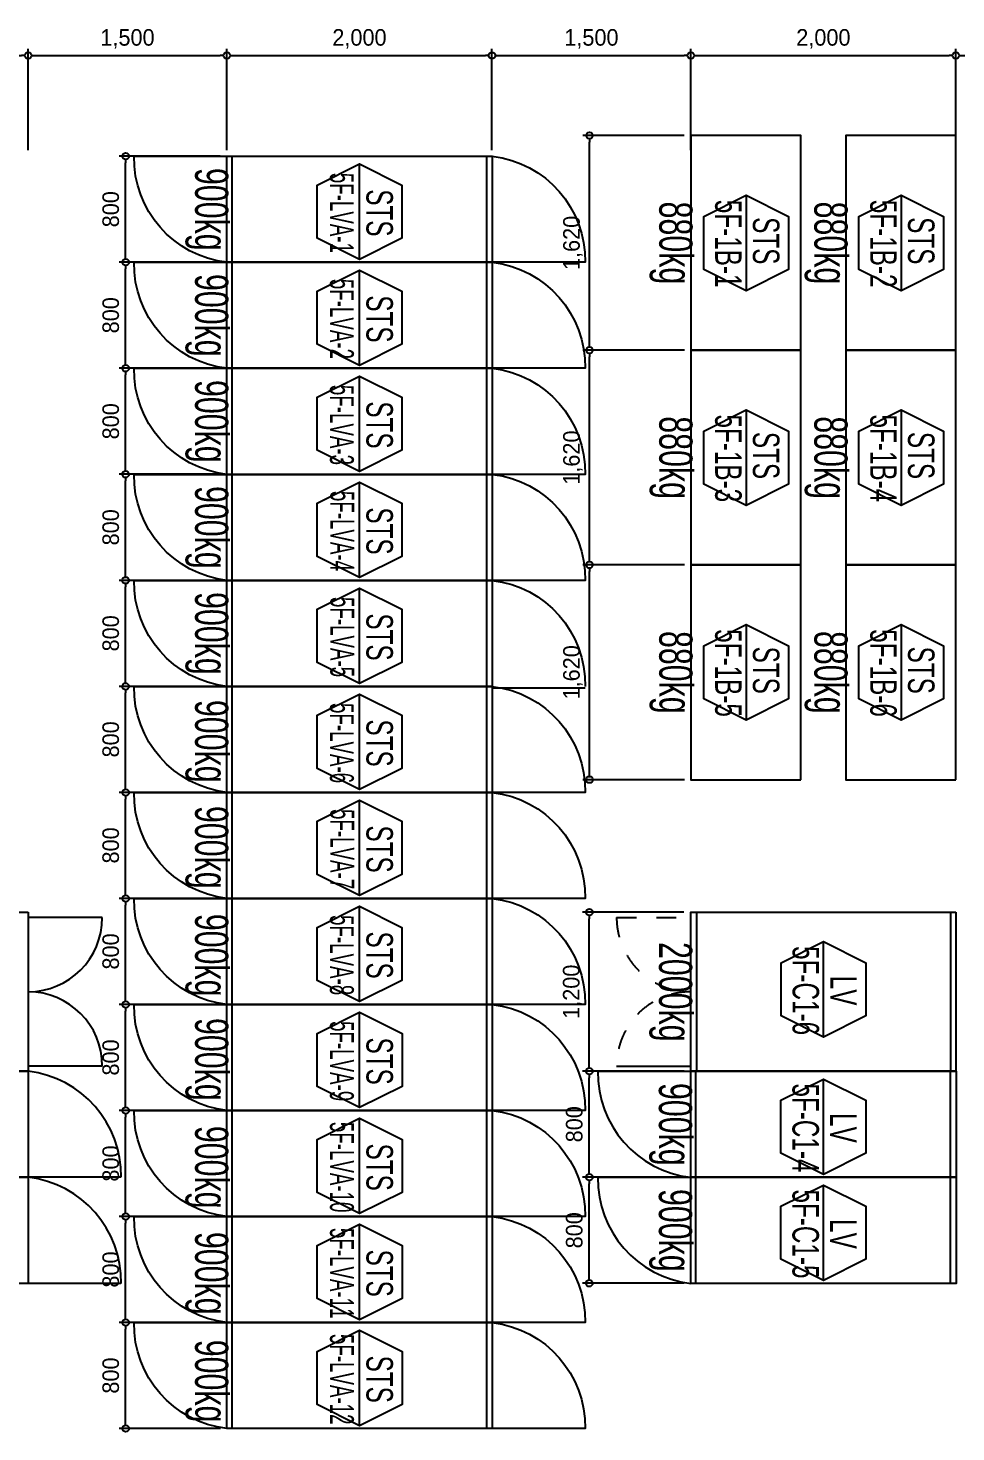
# Model space of a CAD drawing. Header units: millimetres. Extents: x 89978 to 501025, y -351975 to 837171.
# Drawn here: x 316650 to 323650, y 387487 to 398079 of the extents above; entities that cross this region are included whole.
import ezdxf
from ezdxf.enums import TextEntityAlignment as Align

# ---------------------------------------------------------------- set-up
doc = ezdxf.new("R2010")
doc.units = ezdxf.units.MM
doc.header["$LTSCALE"] = 150
doc.linetypes.add('D1', pattern=[3, 1, -1, 1])
doc.layers.get('Defpoints').update_dxf_attribs({"color": 150})
for name, color, linetype in [('------00 Switch Gear', 3, 'Continuous'), ('------00 Switch Gear_Number', 1, 'Continuous'), ('-----36 Dimension', 1, 'Continuous'), ('20251030_전기하중검토', 241, 'Continuous')]:
    doc.layers.add(name, color=color, linetype=linetype)
doc.styles.add('ELEC', font='')
doc.styles.get('ELEC').set_extended_font_data('Dotum')
doc.dimstyles.new('ELEC', dxfattribs={"dimscale": 100, "dimtxt": 2, "dimasz": 1, "dimexe": 2, "dimexo": 1, "dimgap": 1, "dimtad": 1, "dimdec": 0, "dimrnd": 0.25, "dimzin": 9, "dimdsep": 32, "dimlunit": 6, "dimtxsty": 'ELEC', "dimblk": 'Z_DOT', "dimcen": 3, "dimclrd": 7, "dimclre": 7, "dimclrt": 3, "dimadec": 0, "dimazin": 0, "dimtfac": 1, "dimtdec": 0, "dimtix": 1, "dimtmove": 2, "dimatfit": 1, "dimfxl": 1, "dimarcsym": 0})

# ---------------------------------------------------------------- blocks, each defined once
blk = doc.blocks.new('_DOTBLANK')
at = {"color": 0, "linetype": 'ByBlock'}
blk.add_line((-0.5, 0), (-1, 0), dxfattribs=at)
blk.add_circle((0, 0), 0.5, dxfattribs=at)
blk = doc.blocks.new('*D111')
at = {"layer": '-----36 Dimension', "color": 0, "lineweight": -2, "transparency": 16777216}
for p, q in [((316650, 397162, 0), (316650, 397922, 0)), ((316700, 397872, 0), (318100, 397872, 0)), ((318150, 397158, 0), (318150, 397922, 0))]:
    blk.add_line(p, q, dxfattribs=at)
at = {"layer": 'Defpoints', "color": 0, "transparency": 16777216}
for p in [(318150, 397872, 0), (316650, 397112, 0), (318150, 397108, 0)]:
    blk.add_point(p, dxfattribs=at)
at = {"layer": '-----36 Dimension', "color": 0, "lineweight": -2, "transparency": 16777216, "xscale": 50, "yscale": 50, "zscale": 50, "rotation": 180}
blk.add_blockref('_DOTBLANK', (316650, 397872, 0), dxfattribs=at)
at = {"layer": '-----36 Dimension', "color": 0, "lineweight": -2, "transparency": 16777216, "xscale": 50, "yscale": 50, "zscale": 50}
blk.add_blockref('_DOTBLANK', (318150, 397872, 0), dxfattribs=at)
at = {"layer": '-----36 Dimension', "color": 0, "transparency": 16777216, "insert": (317400, 397997, 0), "char_height": 125, "attachment_point": 5, "style": 'ELEC'}
blk.add_mtext('1,500', dxfattribs=at)
blk = doc.blocks.new('Z_DOT')
for p, q in [((-2, 0), (2, 0)), ((0, -2), (0, 2))]:
    blk.add_line(p, q)
for radius in [2.5, 1.25]:
    blk.add_circle((0, 0), radius)
blk = doc.blocks.new('*D84')
at = {"layer": '-----36 Dimension', "color": 0, "lineweight": -2, "transparency": 16777216}
for p, q in [((318100, 397112), (317336, 397112)), ((317386, 396362), (317386, 397062)), ((318102, 396312), (317336, 396312))]:
    blk.add_line(p, q, dxfattribs=at)
at = {"layer": 'Defpoints', "color": 0, "transparency": 16777216}
for p in [(317386, 397112), (318150, 397112, 0), (318152, 396312, 0)]:
    blk.add_point(p, dxfattribs=at)
at = {"layer": '-----36 Dimension', "color": 0, "lineweight": -2, "transparency": 16777216, "xscale": 50, "yscale": 50, "zscale": 50}
for p, rotation in [((317386, 397112), 90), ((317386, 396312), 270)]:
    blk.add_blockref('_DOTBLANK', p, dxfattribs=dict(at, rotation=rotation))
at = {"layer": '-----36 Dimension', "color": 0, "transparency": 16777216, "insert": (317274, 396712), "char_height": 125, "attachment_point": 5, "rotation": 90, "style": 'ELEC'}
blk.add_mtext('800', dxfattribs=at)
blk = doc.blocks.new('*D85')
at = {"layer": '-----36 Dimension', "color": 0, "lineweight": -2, "transparency": 16777216}
for p, q in [((318100, 396312, 0), (317336, 396312, 0)), ((317386, 395562, 0), (317386, 396262, 0)), ((318102, 395512, 0), (317336, 395512, 0))]:
    blk.add_line(p, q, dxfattribs=at)
at = {"layer": 'Defpoints', "color": 0, "transparency": 16777216}
for p in [(317386, 396312, 0), (318150, 396312, 0), (318152, 395512, 0)]:
    blk.add_point(p, dxfattribs=at)
at = {"layer": '-----36 Dimension', "color": 0, "lineweight": -2, "transparency": 16777216, "xscale": 50, "yscale": 50, "zscale": 50}
for p, rotation in [((317386, 396312, 0), 90), ((317386, 395512, 0), 270)]:
    blk.add_blockref('_DOTBLANK', p, dxfattribs=dict(at, rotation=rotation))
at = {"layer": '-----36 Dimension', "color": 0, "transparency": 16777216, "insert": (317274, 395912, 0), "char_height": 125, "attachment_point": 5, "rotation": 90, "style": 'ELEC'}
blk.add_mtext('800', dxfattribs=at)
blk = doc.blocks.new('*D86')
at = {"layer": '-----36 Dimension', "color": 0, "lineweight": -2, "transparency": 16777216}
for p, q in [((318100, 395512, 0), (317336, 395512, 0)), ((317386, 394762, 0), (317386, 395462, 0)), ((318102, 394712, 0), (317336, 394712, 0))]:
    blk.add_line(p, q, dxfattribs=at)
at = {"layer": 'Defpoints', "color": 0, "transparency": 16777216}
for p in [(317386, 395512, 0), (318150, 395512, 0), (318152, 394712, 0)]:
    blk.add_point(p, dxfattribs=at)
at = {"layer": '-----36 Dimension', "color": 0, "lineweight": -2, "transparency": 16777216, "xscale": 50, "yscale": 50, "zscale": 50}
for p, rotation in [((317386, 395512, 0), 90), ((317386, 394712, 0), 270)]:
    blk.add_blockref('_DOTBLANK', p, dxfattribs=dict(at, rotation=rotation))
at = {"layer": '-----36 Dimension', "color": 0, "transparency": 16777216, "insert": (317274, 395112, 0), "char_height": 125, "attachment_point": 5, "rotation": 90, "style": 'ELEC'}
blk.add_mtext('800', dxfattribs=at)
blk = doc.blocks.new('*D87')
at = {"layer": '-----36 Dimension', "color": 0, "lineweight": -2, "transparency": 16777216}
for p, q in [((318100, 394712, 0), (317336, 394712, 0)), ((317386, 393962, 0), (317386, 394662, 0)), ((318102, 393912, 0), (317336, 393912, 0))]:
    blk.add_line(p, q, dxfattribs=at)
at = {"layer": 'Defpoints', "color": 0, "transparency": 16777216}
for p in [(317386, 394712, 0), (318150, 394712, 0), (318152, 393912, 0)]:
    blk.add_point(p, dxfattribs=at)
at = {"layer": '-----36 Dimension', "color": 0, "lineweight": -2, "transparency": 16777216, "xscale": 50, "yscale": 50, "zscale": 50}
for p, rotation in [((317386, 394712, 0), 90), ((317386, 393912, 0), 270)]:
    blk.add_blockref('_DOTBLANK', p, dxfattribs=dict(at, rotation=rotation))
at = {"layer": '-----36 Dimension', "color": 0, "transparency": 16777216, "insert": (317274, 394312, 0), "char_height": 125, "attachment_point": 5, "rotation": 90, "style": 'ELEC'}
blk.add_mtext('800', dxfattribs=at)
blk = doc.blocks.new('*D88')
at = {"layer": '-----36 Dimension', "color": 0, "lineweight": -2, "transparency": 16777216}
for p, q in [((318100, 393912), (317336, 393912)), ((317386, 393162), (317386, 393862)), ((318102, 393112), (317336, 393112))]:
    blk.add_line(p, q, dxfattribs=at)
at = {"layer": 'Defpoints', "color": 0, "transparency": 16777216}
for p in [(317386, 393912), (318150, 393912, 0), (318152, 393112, 0)]:
    blk.add_point(p, dxfattribs=at)
at = {"layer": '-----36 Dimension', "color": 0, "lineweight": -2, "transparency": 16777216, "xscale": 50, "yscale": 50, "zscale": 50}
for p, rotation in [((317386, 393912), 90), ((317386, 393112), 270)]:
    blk.add_blockref('_DOTBLANK', p, dxfattribs=dict(at, rotation=rotation))
at = {"layer": '-----36 Dimension', "color": 0, "transparency": 16777216, "insert": (317274, 393512), "char_height": 125, "attachment_point": 5, "rotation": 90, "style": 'ELEC'}
blk.add_mtext('800', dxfattribs=at)
blk = doc.blocks.new('*D89')
at = {"layer": '-----36 Dimension', "color": 0, "lineweight": -2, "transparency": 16777216}
for p, q in [((318100, 393112, 0), (317336, 393112, 0)), ((317386, 392362, 0), (317386, 393062, 0)), ((318102, 392312, 0), (317336, 392312, 0))]:
    blk.add_line(p, q, dxfattribs=at)
at = {"layer": 'Defpoints', "color": 0, "transparency": 16777216}
for p in [(317386, 393112, 0), (318150, 393112, 0), (318152, 392312, 0)]:
    blk.add_point(p, dxfattribs=at)
at = {"layer": '-----36 Dimension', "color": 0, "lineweight": -2, "transparency": 16777216, "xscale": 50, "yscale": 50, "zscale": 50}
for p, rotation in [((317386, 393112, 0), 90), ((317386, 392312, 0), 270)]:
    blk.add_blockref('_DOTBLANK', p, dxfattribs=dict(at, rotation=rotation))
at = {"layer": '-----36 Dimension', "color": 0, "transparency": 16777216, "insert": (317274, 392712, 0), "char_height": 125, "attachment_point": 5, "rotation": 90, "style": 'ELEC'}
blk.add_mtext('800', dxfattribs=at)
blk = doc.blocks.new('*D90')
at = {"layer": '-----36 Dimension', "color": 0, "lineweight": -2, "transparency": 16777216}
for p, q in [((318100, 392312, 0), (317336, 392312, 0)), ((317386, 391562, 0), (317386, 392262, 0)), ((318102, 391512, 0), (317336, 391512, 0))]:
    blk.add_line(p, q, dxfattribs=at)
at = {"layer": 'Defpoints', "color": 0, "transparency": 16777216}
for p in [(317386, 392312, 0), (318150, 392312, 0), (318152, 391512, 0)]:
    blk.add_point(p, dxfattribs=at)
at = {"layer": '-----36 Dimension', "color": 0, "lineweight": -2, "transparency": 16777216, "xscale": 50, "yscale": 50, "zscale": 50}
for p, rotation in [((317386, 392312, 0), 90), ((317386, 391512, 0), 270)]:
    blk.add_blockref('_DOTBLANK', p, dxfattribs=dict(at, rotation=rotation))
at = {"layer": '-----36 Dimension', "color": 0, "transparency": 16777216, "insert": (317274, 391912, 0), "char_height": 125, "attachment_point": 5, "rotation": 90, "style": 'ELEC'}
blk.add_mtext('800', dxfattribs=at)
blk = doc.blocks.new('*D91')
at = {"layer": '-----36 Dimension', "color": 0, "lineweight": -2, "transparency": 16777216}
for p, q in [((318100, 391512, 0), (317336, 391512, 0)), ((317386, 390762, 0), (317386, 391462, 0)), ((318102, 390712, 0), (317336, 390712, 0))]:
    blk.add_line(p, q, dxfattribs=at)
at = {"layer": 'Defpoints', "color": 0, "transparency": 16777216}
for p in [(317386, 391512, 0), (318150, 391512, 0), (318152, 390712, 0)]:
    blk.add_point(p, dxfattribs=at)
at = {"layer": '-----36 Dimension', "color": 0, "lineweight": -2, "transparency": 16777216, "xscale": 50, "yscale": 50, "zscale": 50}
for p, rotation in [((317386, 391512, 0), 90), ((317386, 390712, 0), 270)]:
    blk.add_blockref('_DOTBLANK', p, dxfattribs=dict(at, rotation=rotation))
at = {"layer": '-----36 Dimension', "color": 0, "transparency": 16777216, "insert": (317274, 391112, 0), "char_height": 125, "attachment_point": 5, "rotation": 90, "style": 'ELEC'}
blk.add_mtext('800', dxfattribs=at)
blk = doc.blocks.new('*D92')
at = {"layer": '-----36 Dimension', "color": 0, "lineweight": -2, "transparency": 16777216}
for p, q in [((318100, 390712, 0), (317336, 390712, 0)), ((317386, 389962, 0), (317386, 390662, 0)), ((318102, 389912, 0), (317336, 389912, 0))]:
    blk.add_line(p, q, dxfattribs=at)
at = {"layer": 'Defpoints', "color": 0, "transparency": 16777216}
for p in [(317386, 390712, 0), (318150, 390712, 0), (318152, 389912, 0)]:
    blk.add_point(p, dxfattribs=at)
at = {"layer": '-----36 Dimension', "color": 0, "lineweight": -2, "transparency": 16777216, "xscale": 50, "yscale": 50, "zscale": 50}
for p, rotation in [((317386, 390712, 0), 90), ((317386, 389912, 0), 270)]:
    blk.add_blockref('_DOTBLANK', p, dxfattribs=dict(at, rotation=rotation))
at = {"layer": '-----36 Dimension', "color": 0, "transparency": 16777216, "insert": (317274, 390312, 0), "char_height": 125, "attachment_point": 5, "rotation": 90, "style": 'ELEC'}
blk.add_mtext('800', dxfattribs=at)
blk = doc.blocks.new('*D93')
at = {"layer": '-----36 Dimension', "color": 0, "lineweight": -2, "transparency": 16777216}
for p, q in [((318100, 389912, 0), (317336, 389912, 0)), ((317386, 389162, 0), (317386, 389862, 0)), ((318102, 389112, 0), (317336, 389112, 0))]:
    blk.add_line(p, q, dxfattribs=at)
at = {"layer": 'Defpoints', "color": 0, "transparency": 16777216}
for p in [(317386, 389912, 0), (318150, 389912, 0), (318152, 389112, 0)]:
    blk.add_point(p, dxfattribs=at)
at = {"layer": '-----36 Dimension', "color": 0, "lineweight": -2, "transparency": 16777216, "xscale": 50, "yscale": 50, "zscale": 50}
for p, rotation in [((317386, 389912, 0), 90), ((317386, 389112, 0), 270)]:
    blk.add_blockref('_DOTBLANK', p, dxfattribs=dict(at, rotation=rotation))
at = {"layer": '-----36 Dimension', "color": 0, "transparency": 16777216, "insert": (317274, 389512, 0), "char_height": 125, "attachment_point": 5, "rotation": 90, "style": 'ELEC'}
blk.add_mtext('800', dxfattribs=at)
blk = doc.blocks.new('*D94')
at = {"layer": '-----36 Dimension', "color": 0, "lineweight": -2, "transparency": 16777216}
for p, q in [((318100, 389112), (317336, 389112)), ((317386, 388362), (317386, 389062)), ((318102, 388312), (317336, 388312))]:
    blk.add_line(p, q, dxfattribs=at)
at = {"layer": 'Defpoints', "color": 0, "transparency": 16777216}
for p in [(317386, 389112), (318150, 389112, 0), (318152, 388312, 0)]:
    blk.add_point(p, dxfattribs=at)
at = {"layer": '-----36 Dimension', "color": 0, "lineweight": -2, "transparency": 16777216, "xscale": 50, "yscale": 50, "zscale": 50}
for p, rotation in [((317386, 389112), 90), ((317386, 388312), 270)]:
    blk.add_blockref('_DOTBLANK', p, dxfattribs=dict(at, rotation=rotation))
at = {"layer": '-----36 Dimension', "color": 0, "transparency": 16777216, "insert": (317274, 388712), "char_height": 125, "attachment_point": 5, "rotation": 90, "style": 'ELEC'}
blk.add_mtext('800', dxfattribs=at)
blk = doc.blocks.new('*D95')
at = {"layer": '-----36 Dimension', "color": 0, "lineweight": -2, "transparency": 16777216}
for p, q in [((318100, 388312), (317336, 388312)), ((317386, 387562), (317386, 388262)), ((318102, 387512), (317336, 387512))]:
    blk.add_line(p, q, dxfattribs=at)
at = {"layer": 'Defpoints', "color": 0, "transparency": 16777216}
for p in [(317386, 388312), (318150, 388312, 0), (318152, 387512, 0)]:
    blk.add_point(p, dxfattribs=at)
at = {"layer": '-----36 Dimension', "color": 0, "lineweight": -2, "transparency": 16777216, "xscale": 50, "yscale": 50, "zscale": 50}
for p, rotation in [((317386, 388312), 90), ((317386, 387512), 270)]:
    blk.add_blockref('_DOTBLANK', p, dxfattribs=dict(at, rotation=rotation))
at = {"layer": '-----36 Dimension', "color": 0, "transparency": 16777216, "insert": (317274, 387912), "char_height": 125, "attachment_point": 5, "rotation": 90, "style": 'ELEC'}
blk.add_mtext('800', dxfattribs=at)
blk = doc.blocks.new('*D96')
at = {"layer": '-----36 Dimension', "color": 0, "lineweight": -2, "transparency": 16777216}
for p, q in [((318150, 397162, 0), (318150, 397922, 0)), ((318200, 397872, 0), (320100, 397872, 0)), ((320150, 397158, 0), (320150, 397922, 0))]:
    blk.add_line(p, q, dxfattribs=at)
at = {"layer": 'Defpoints', "color": 0, "transparency": 16777216}
for p in [(320150, 397872, 0), (318150, 397112, 0), (320150, 397108, 0)]:
    blk.add_point(p, dxfattribs=at)
at = {"layer": '-----36 Dimension', "color": 0, "lineweight": -2, "transparency": 16777216, "xscale": 50, "yscale": 50, "zscale": 50, "rotation": 180}
blk.add_blockref('_DOTBLANK', (318150, 397872, 0), dxfattribs=at)
at = {"layer": '-----36 Dimension', "color": 0, "lineweight": -2, "transparency": 16777216, "xscale": 50, "yscale": 50, "zscale": 50}
blk.add_blockref('_DOTBLANK', (320150, 397872, 0), dxfattribs=at)
at = {"layer": '-----36 Dimension', "color": 0, "transparency": 16777216, "insert": (319150, 397997, 0), "char_height": 125, "attachment_point": 5, "style": 'ELEC'}
blk.add_mtext('2,000', dxfattribs=at)
blk = doc.blocks.new('*D98')
at = {"layer": '-----36 Dimension', "color": 0, "lineweight": -2, "transparency": 16777216}
for p, q in [((323650, 397162), (323650, 397922)), ((323700, 397872), (325100, 397872)), ((325150, 397158), (325150, 397922))]:
    blk.add_line(p, q, dxfattribs=at)
at = {"layer": 'Defpoints', "color": 0, "transparency": 16777216}
for p in [(325150, 397872), (323650, 397112), (325150, 397108)]:
    blk.add_point(p, dxfattribs=at)
at = {"layer": '-----36 Dimension', "color": 0, "lineweight": -2, "transparency": 16777216, "xscale": 50, "yscale": 50, "zscale": 50, "rotation": 180}
blk.add_blockref('_DOTBLANK', (323650, 397872), dxfattribs=at)
at = {"layer": '-----36 Dimension', "color": 0, "lineweight": -2, "transparency": 16777216, "xscale": 50, "yscale": 50, "zscale": 50}
blk.add_blockref('_DOTBLANK', (325150, 397872), dxfattribs=at)
at = {"layer": '-----36 Dimension', "color": 0, "transparency": 16777216, "insert": (324400, 397997), "char_height": 125, "attachment_point": 5, "style": 'ELEC'}
blk.add_mtext('1,500', dxfattribs=at)
blk = doc.blocks.new('*D99')
at = {"layer": '-----36 Dimension', "color": 0, "lineweight": -2, "transparency": 16777216}
for p, q in [((314650, 397162), (314650, 397922)), ((314700, 397872), (316600, 397872)), ((316650, 397158), (316650, 397922))]:
    blk.add_line(p, q, dxfattribs=at)
at = {"layer": 'Defpoints', "color": 0, "transparency": 16777216}
for p in [(316650, 397872), (314650, 397112), (316650, 397108)]:
    blk.add_point(p, dxfattribs=at)
at = {"layer": '-----36 Dimension', "color": 0, "lineweight": -2, "transparency": 16777216, "xscale": 50, "yscale": 50, "zscale": 50, "rotation": 180}
blk.add_blockref('_DOTBLANK', (314650, 397872), dxfattribs=at)
at = {"layer": '-----36 Dimension', "color": 0, "lineweight": -2, "transparency": 16777216, "xscale": 50, "yscale": 50, "zscale": 50}
blk.add_blockref('_DOTBLANK', (316650, 397872), dxfattribs=at)
at = {"layer": '-----36 Dimension', "color": 0, "transparency": 16777216, "insert": (315650, 397997), "char_height": 125, "attachment_point": 5, "style": 'ELEC'}
blk.add_mtext('2,000', dxfattribs=at)
blk = doc.blocks.new('*D103')
at = {"layer": '-----36 Dimension', "color": 0, "lineweight": -2, "transparency": 16777216}
for p, q in [((320150, 397162, 0), (320150, 397922, 0)), ((320200, 397872, 0), (321600, 397872, 0)), ((321650, 397158, 0), (321650, 397922, 0))]:
    blk.add_line(p, q, dxfattribs=at)
at = {"layer": 'Defpoints', "color": 0, "transparency": 16777216}
for p in [(321650, 397872, 0), (320150, 397112, 0), (321650, 397108, 0)]:
    blk.add_point(p, dxfattribs=at)
at = {"layer": '-----36 Dimension', "color": 0, "lineweight": -2, "transparency": 16777216, "xscale": 50, "yscale": 50, "zscale": 50, "rotation": 180}
blk.add_blockref('_DOTBLANK', (320150, 397872, 0), dxfattribs=at)
at = {"layer": '-----36 Dimension', "color": 0, "lineweight": -2, "transparency": 16777216, "xscale": 50, "yscale": 50, "zscale": 50}
blk.add_blockref('_DOTBLANK', (321650, 397872, 0), dxfattribs=at)
at = {"layer": '-----36 Dimension', "color": 0, "transparency": 16777216, "insert": (320900, 397997, 0), "char_height": 125, "attachment_point": 5, "style": 'ELEC'}
blk.add_mtext('1,500', dxfattribs=at)
blk = doc.blocks.new('*D25')
at = {"layer": '-----36 Dimension', "color": 0, "lineweight": -2, "transparency": 16777216}
for p, q in [((321650, 397162, 0), (321650, 397922, 0)), ((321700, 397872, 0), (323600, 397872, 0)), ((323650, 397158, 0), (323650, 397922, 0))]:
    blk.add_line(p, q, dxfattribs=at)
at = {"layer": 'Defpoints', "color": 0, "transparency": 16777216}
for p in [(323650, 397872, 0), (321650, 397112, 0), (323650, 397108, 0)]:
    blk.add_point(p, dxfattribs=at)
at = {"layer": '-----36 Dimension', "color": 0, "lineweight": -2, "transparency": 16777216, "xscale": 50, "yscale": 50, "zscale": 50, "rotation": 180}
blk.add_blockref('_DOTBLANK', (321650, 397872, 0), dxfattribs=at)
at = {"layer": '-----36 Dimension', "color": 0, "lineweight": -2, "transparency": 16777216, "xscale": 50, "yscale": 50, "zscale": 50}
blk.add_blockref('_DOTBLANK', (323650, 397872, 0), dxfattribs=at)
at = {"layer": '-----36 Dimension', "color": 0, "transparency": 16777216, "insert": (322650, 397997, 0), "char_height": 125, "attachment_point": 5, "style": 'ELEC'}
blk.add_mtext('2,000', dxfattribs=at)
blk = doc.blocks.new('STS-R')
blk.add_lwpolyline([(886994, -128588), (888614, -128588), (888614, -129418), (886994, -129418), (886994, -128588)])
blk = doc.blocks.new('*D26')
at = {"layer": '-----36 Dimension', "color": 0, "lineweight": -2, "transparency": 16777216}
for p, q in [((321600, 397268), (320836, 397268)), ((320886, 395698), (320886, 397218)), ((321602, 395648), (320836, 395648))]:
    blk.add_line(p, q, dxfattribs=at)
at = {"layer": 'Defpoints', "color": 0, "transparency": 16777216}
for p in [(320886, 397268), (321650, 397268, 0), (321652, 395648, 0)]:
    blk.add_point(p, dxfattribs=at)
at = {"layer": '-----36 Dimension', "color": 0, "lineweight": -2, "transparency": 16777216, "xscale": 50, "yscale": 50, "zscale": 50}
for p, rotation in [((320886, 397268), 90), ((320886, 395648), 270)]:
    blk.add_blockref('_DOTBLANK', p, dxfattribs=dict(at, rotation=rotation))
at = {"layer": '-----36 Dimension', "color": 0, "transparency": 16777216, "insert": (320761, 396458), "char_height": 125, "attachment_point": 5, "rotation": 90, "style": 'ELEC'}
blk.add_mtext('1,620', dxfattribs=at)
blk = doc.blocks.new('*D27')
at = {"layer": '-----36 Dimension', "color": 0, "lineweight": -2, "transparency": 16777216}
for p, q in [((321600, 395648), (320836, 395648)), ((320886, 394078), (320886, 395598)), ((321602, 394028), (320836, 394028))]:
    blk.add_line(p, q, dxfattribs=at)
at = {"layer": 'Defpoints', "color": 0, "transparency": 16777216}
for p in [(320886, 395648), (321650, 395648, 0), (321652, 394028, 0)]:
    blk.add_point(p, dxfattribs=at)
at = {"layer": '-----36 Dimension', "color": 0, "lineweight": -2, "transparency": 16777216, "xscale": 50, "yscale": 50, "zscale": 50}
for p, rotation in [((320886, 395648), 90), ((320886, 394028), 270)]:
    blk.add_blockref('_DOTBLANK', p, dxfattribs=dict(at, rotation=rotation))
at = {"layer": '-----36 Dimension', "color": 0, "transparency": 16777216, "insert": (320761, 394838), "char_height": 125, "attachment_point": 5, "rotation": 90, "style": 'ELEC'}
blk.add_mtext('1,620', dxfattribs=at)
blk = doc.blocks.new('*D28')
at = {"layer": '-----36 Dimension', "color": 0, "lineweight": -2, "transparency": 16777216}
for p, q in [((321600, 394028), (320836, 394028)), ((320886, 392458), (320886, 393978)), ((321602, 392408), (320836, 392408))]:
    blk.add_line(p, q, dxfattribs=at)
at = {"layer": 'Defpoints', "color": 0, "transparency": 16777216}
for p in [(320886, 394028), (321650, 394028, 0), (321652, 392408, 0)]:
    blk.add_point(p, dxfattribs=at)
at = {"layer": '-----36 Dimension', "color": 0, "lineweight": -2, "transparency": 16777216, "xscale": 50, "yscale": 50, "zscale": 50}
for p, rotation in [((320886, 394028), 90), ((320886, 392408), 270)]:
    blk.add_blockref('_DOTBLANK', p, dxfattribs=dict(at, rotation=rotation))
at = {"layer": '-----36 Dimension', "color": 0, "transparency": 16777216, "insert": (320761, 393218), "char_height": 125, "attachment_point": 5, "rotation": 90, "style": 'ELEC'}
blk.add_mtext('1,620', dxfattribs=at)
blk = doc.blocks.new('*D29')
at = {"layer": '-----36 Dimension', "color": 0, "lineweight": -2, "transparency": 16777216}
for p, q in [((321597, 391408), (320834, 391408)), ((320884, 390258), (320884, 391358)), ((321599, 390208), (320834, 390208))]:
    blk.add_line(p, q, dxfattribs=at)
at = {"layer": 'Defpoints', "color": 0, "transparency": 16777216}
for p in [(320884, 391408), (321647, 391408, 0), (321649, 390208, 0)]:
    blk.add_point(p, dxfattribs=at)
at = {"layer": '-----36 Dimension', "color": 0, "lineweight": -2, "transparency": 16777216, "xscale": 50, "yscale": 50, "zscale": 50}
for p, rotation in [((320884, 391408), 90), ((320884, 390208), 270)]:
    blk.add_blockref('_DOTBLANK', p, dxfattribs=dict(at, rotation=rotation))
at = {"layer": '-----36 Dimension', "color": 0, "transparency": 16777216, "insert": (320759, 390808), "char_height": 125, "attachment_point": 5, "rotation": 90, "style": 'ELEC'}
blk.add_mtext('1,200', dxfattribs=at)
blk = doc.blocks.new('*D30')
at = {"layer": '-----36 Dimension', "color": 0, "lineweight": -2, "transparency": 16777216}
for p, q in [((321597, 390208), (320834, 390208)), ((320884, 389458), (320884, 390158)), ((321599, 389408), (320834, 389408))]:
    blk.add_line(p, q, dxfattribs=at)
at = {"layer": 'Defpoints', "color": 0, "transparency": 16777216}
for p in [(320884, 390208), (321647, 390208, 0), (321649, 389408, 0)]:
    blk.add_point(p, dxfattribs=at)
at = {"layer": '-----36 Dimension', "color": 0, "lineweight": -2, "transparency": 16777216, "xscale": 50, "yscale": 50, "zscale": 50}
for p, rotation in [((320884, 390208), 90), ((320884, 389408), 270)]:
    blk.add_blockref('_DOTBLANK', p, dxfattribs=dict(at, rotation=rotation))
at = {"layer": '-----36 Dimension', "color": 0, "transparency": 16777216, "insert": (320771, 389808), "char_height": 125, "attachment_point": 5, "rotation": 90, "style": 'ELEC'}
blk.add_mtext('800', dxfattribs=at)
blk = doc.blocks.new('*D31')
at = {"layer": '-----36 Dimension', "color": 0, "lineweight": -2, "transparency": 16777216}
for p, q in [((321597, 389408), (320834, 389408)), ((320884, 388658), (320884, 389358)), ((321599, 388608), (320834, 388608))]:
    blk.add_line(p, q, dxfattribs=at)
at = {"layer": 'Defpoints', "color": 0, "transparency": 16777216}
for p in [(320884, 389408), (321647, 389408, 0), (321649, 388608, 0)]:
    blk.add_point(p, dxfattribs=at)
at = {"layer": '-----36 Dimension', "color": 0, "lineweight": -2, "transparency": 16777216, "xscale": 50, "yscale": 50, "zscale": 50}
for p, rotation in [((320884, 389408), 90), ((320884, 388608), 270)]:
    blk.add_blockref('_DOTBLANK', p, dxfattribs=dict(at, rotation=rotation))
at = {"layer": '-----36 Dimension', "color": 0, "transparency": 16777216, "insert": (320771, 389008), "char_height": 125, "attachment_point": 5, "rotation": 90, "style": 'ELEC'}
blk.add_mtext('800', dxfattribs=at)

msp = doc.modelspace()

# ---------------------------------------------------------------- linework, layer by layer
at = {"layer": '------00 Switch Gear'}
for p, q in [((318190, 396311.7, 0), (318190, 397111.7, 0)), ((320110, 396311.7, 0), (320110, 397111.7, 0)), ((318190, 395511.7, 0), (318190, 396311.7, 0)), ((320110, 395511.7, 0), (320110, 396311.7, 0)), ((318190, 394711.7, 0), (318190, 395511.7, 0)), ((320110, 394711.7, 0), (320110, 395511.7, 0)), ((318190, 393911.7, 0), (318190, 394711.7, 0)), ((320110, 393911.7, 0), (320110, 394711.7, 0)), ((318190, 393111.7, 0), (318190, 393911.7, 0)), ((320110, 393111.7, 0), (320110, 393911.7, 0)), ((318190, 392311.7, 0), (318190, 393111.7, 0)), ((320110, 392311.7, 0), (320110, 393111.7, 0)), ((318190, 391511.7, 0), (318190, 392311.7, 0)), ((320110, 391511.7, 0), (320110, 392311.7, 0)), ((318190, 390711.7, 0), (318190, 391511.7, 0)), ((320110, 390711.7, 0), (320110, 391511.7, 0)), ((321692, 391407.6, 0), (321692, 390207.6, 0)), ((323610, 391407.6, 0), (323610, 390207.6, 0)), ((317210, 391367.6, 0), (316650, 391367.6, 0)), ((318189.9, 389911.7, 0), (318189.9, 390711.7, 0)), ((320109.9, 389911.7, 0), (320109.9, 390711.7, 0)), ((317210, 390247.6, 0), (316650, 390247.6, 0)), ((321090, 390247.6, 0), (321650, 390247.6, 0)), ((320949, 390207.6, 0), (321649, 390207.6, 0)), ((321689, 389407.6, 0), (321689, 390207.6, 0)), ((323609, 389407.6, 0), (323609, 390207.6, 0)), ((318189.9, 389111.7, 0), (318189.9, 389911.7, 0)), ((320109.9, 389111.7, 0), (320109.9, 389911.7, 0)), ((317351, 389407.6, 0), (316651, 389407.6, 0)), ((320949, 389407.6, 0), (321649, 389407.6, 0)), ((321689, 388607.6, 0), (321689, 389407.6, 0)), ((323609, 388607.6, 0), (323609, 389407.6, 0)), ((318189.9, 388311.7, 0), (318189.9, 389111.7, 0)), ((320109.9, 388311.7, 0), (320109.9, 389111.7, 0)), ((317351, 388607.6, 0), (316651, 388607.6, 0)), ((318189.9, 387511.7, 0), (318189.9, 388311.7, 0)), ((320109.9, 387511.7, 0), (320109.9, 388311.7, 0))]:
    msp.add_line(p, q, dxfattribs=at)
at = {"layer": '------00 Switch Gear', "linetype": 'D1'}
msp.add_line((321090, 391367.6, 0), (321650, 391367.6, 0), dxfattribs=at)
at = {"layer": '------00 Switch Gear', "elevation": 0}
for points in [[(318150, 396311.7, -0.3857431), (317450, 397111.7), (318150, 397111.7)], [(320152, 397111.7, -0.3857431), (320852, 396311.7), (320152, 396311.7)], [(318150, 395511.7, -0.3857431), (317450, 396311.7), (318150, 396311.7)], [(320152, 396311.7, -0.3857431), (320852, 395511.7), (320152, 395511.7)], [(318150, 394711.7, -0.3857431), (317450, 395511.7), (318150, 395511.7)], [(320152, 395511.7, -0.3857431), (320852, 394711.7), (320152, 394711.7)], [(318150, 393911.7, -0.3857431), (317450, 394711.7), (318150, 394711.7)], [(320152, 394711.7, -0.3857431), (320852, 393911.7), (320152, 393911.7)], [(318150, 393111.7, -0.3857431), (317450, 393911.7), (318150, 393911.7)], [(320152, 393911.7, -0.3857431), (320852, 393111.7)], [(318150, 392311.7, -0.3857431), (317450, 393111.7), (318150, 393111.7)], [(320152, 393111.7, -0.3857431), (320852, 392311.7), (320152, 392311.7)], [(318150, 391511.7, -0.3857431), (317450, 392311.7), (318150, 392311.7)], [(320152, 392311.7, -0.3857431), (320852, 391511.7), (320152, 391511.7)], [(318150, 390711.7, -0.3857431), (317450, 391511.7), (318150, 391511.7)], [(320152, 391511.7, -0.3857431), (320852, 390711.7), (320152, 390711.7)], [(318149.9, 389911.7, -0.3857431), (317449.9, 390711.7), (318149.9, 390711.7)], [(320151.9, 390711.7, -0.3857431), (320851.9, 389911.7), (320151.9, 389911.7)], [(318149.9, 389111.7, -0.3857431), (317449.9, 389911.7), (318149.9, 389911.7)], [(320151.9, 389911.7, -0.3857431), (320851.9, 389111.7), (320151.9, 389111.7)], [(318149.9, 388311.7, -0.3857431), (317449.9, 389111.7), (318149.9, 389111.7)], [(320151.9, 389111.7, -0.3857431), (320851.9, 388311.7), (320151.9, 388311.7)], [(318149.9, 387511.7, -0.3857431), (317449.9, 388311.7), (318149.9, 388311.7)], [(320151.9, 388311.7, -0.3857431), (320851.9, 387511.7), (320151.9, 387511.7)]]:
    msp.add_lwpolyline(points, format="xyb", dxfattribs=at)
for points in [[(318150, 396311.7), (318150, 397111.7), (320152, 397111.7), (320152, 396311.7)], [(318150, 395511.7), (318150, 396311.7), (320152, 396311.7), (320152, 395511.7)], [(318150, 394711.7), (318150, 395511.7), (320152, 395511.7), (320152, 394711.7)], [(318150, 393911.7), (318150, 394711.7), (320152, 394711.7), (320152, 393911.7)], [(318150, 393111.7), (318150, 393911.7), (320152, 393911.7), (320152, 393111.7)], [(318150, 392311.7), (318150, 393111.7), (320152, 393111.7), (320152, 392311.7)], [(318150, 391511.7), (318150, 392311.7), (320152, 392311.7), (320152, 391511.7)], [(318150, 390711.7), (318150, 391511.7), (320152, 391511.7), (320152, 390711.7)], [(316650, 391407.6), (316650, 390207.6), (314650, 390207.6), (314650, 391407.6)], [(323650, 391407.6), (323650, 390207.6), (321650, 390207.6), (321650, 391407.6)], [(318149.9, 389911.7), (318149.9, 390711.7), (320151.9, 390711.7), (320151.9, 389911.7)], [(314649, 389407.6), (314649, 390207.6), (316651, 390207.6), (316651, 389407.6)], [(321649, 389407.6), (321649, 390207.6), (323651, 390207.6), (323651, 389407.6)], [(318149.9, 389111.7), (318149.9, 389911.7), (320151.9, 389911.7), (320151.9, 389111.7)], [(314649, 388607.6), (314649, 389407.6), (316651, 389407.6), (316651, 388607.6)], [(321649, 388607.6), (321649, 389407.6), (323651, 389407.6), (323651, 388607.6)], [(318149.9, 388311.7), (318149.9, 389111.7), (320151.9, 389111.7), (320151.9, 388311.7)], [(318149.9, 387511.7), (318149.9, 388311.7), (320151.9, 388311.7), (320151.9, 387511.7)]]:
    msp.add_lwpolyline(points, close=True, dxfattribs=at)
msp.add_lwpolyline([(320852, 393097.8), (320152, 393097.8)], dxfattribs=at)
at = {"layer": '------00 Switch Gear'}
for centre, radius, start, end in [((316650, 391367.6, 0), 560, 270, 0), ((316650, 390247.6, 0), 560, 0, 90), ((316559.7, 389421.5, 0), 791.5, 358.99838, 83.37348), ((321740.3, 390193.8, 0), 791.5, 178.99838, 263.37348), ((316559.7, 388621.5, 0), 791.5, 358.99838, 83.37348), ((321740.3, 389393.8, 0), 791.5, 178.99838, 263.37348)]:
    msp.add_arc(centre, radius, start, end, dxfattribs=at)
at = {"layer": '------00 Switch Gear', "linetype": 'D1'}
for centre, start, end in [((321650, 391367.6, 0), 180, 270), ((321650, 390247.6, 0), 90, 180)]:
    msp.add_arc(centre, 560, start, end, dxfattribs=at)
at = {"layer": '------00 Switch Gear_Number', "elevation": 0}
for points in [[(319151, 396333.5), (319151, 397053.5), (319471, 396893.8), (319471, 396493.1), (319151, 396333.5), (318831, 396493.1), (318831, 396893.8), (319151, 397053.5)], [(319151, 395533.5), (319151, 396253.5), (319471, 396093.8), (319471, 395693.1), (319151, 395533.5), (318831, 395693.1), (318831, 396093.8), (319151, 396253.5)], [(319151, 394733.5), (319151, 395453.5), (319471, 395293.8), (319471, 394893.1), (319151, 394733.5), (318831, 394893.1), (318831, 395293.8), (319151, 395453.5)], [(319151, 393933.5), (319151, 394653.5), (319471, 394493.8), (319471, 394093.1), (319151, 393933.5), (318831, 394093.1), (318831, 394493.8), (319151, 394653.5)], [(319151, 393133.5), (319151, 393853.5), (319471, 393693.8), (319471, 393293.1), (319151, 393133.5), (318831, 393293.1), (318831, 393693.8), (319151, 393853.5)], [(319151, 392333.5), (319151, 393053.5), (319471, 392893.8), (319471, 392493.1), (319151, 392333.5), (318831, 392493.1), (318831, 392893.8), (319151, 393053.5)], [(319151, 391533.5), (319151, 392253.5), (319471, 392093.8), (319471, 391693.1), (319151, 391533.5), (318831, 391693.1), (318831, 392093.8), (319151, 392253.5)], [(319151, 390733.5), (319151, 391453.5), (319471, 391293.8), (319471, 390893.1), (319151, 390733.5), (318831, 390893.1), (318831, 391293.8), (319151, 391453.5)], [(322651, 390465.8), (322651, 391185.8), (322971, 391026.1), (322971, 390625.4), (322651, 390465.8), (322331, 390625.4), (322331, 391026.1), (322651, 391185.8)], [(319151.1, 389933.5), (319151.1, 390653.5), (319471.1, 390493.8), (319471.1, 390093.1), (319151.1, 389933.5), (318831.1, 390093.1), (318831.1, 390493.8), (319151.1, 390653.5)], [(322650, 389429.4), (322650, 390149.4), (322970, 389989.8), (322970, 389589.1), (322650, 389429.4), (322330, 389589.1), (322330, 389989.8), (322650, 390149.4)], [(319151.1, 389133.5), (319151.1, 389853.5), (319471.1, 389693.8), (319471.1, 389293.1), (319151.1, 389133.5), (318831.1, 389293.1), (318831.1, 389693.8), (319151.1, 389853.5)], [(322650, 388629.4), (322650, 389349.4), (322970, 389189.8), (322970, 388789.1), (322650, 388629.4), (322330, 388789.1), (322330, 389189.8), (322650, 389349.4)], [(319151.1, 388333.5), (319151.1, 389053.5), (319471.1, 388893.8), (319471.1, 388493.1), (319151.1, 388333.5), (318831.1, 388493.1), (318831.1, 388893.8), (319151.1, 389053.5)], [(319151.1, 387533.5), (319151.1, 388253.5), (319471.1, 388093.8), (319471.1, 387693.1), (319151.1, 387533.5), (318831.1, 387693.1), (318831.1, 388093.8), (319151.1, 388253.5)]]:
    msp.add_lwpolyline(points, dxfattribs=at)
at = {"layer": '------00 Switch Gear_Number', "color": 1, "elevation": 0}
for points in [[(322067, 396817.6), (322067, 396097.6), (321747, 396257.3), (321747, 396658), (322067, 396817.6), (322387, 396658), (322387, 396257.3), (322067, 396097.6)], [(323237, 396817.6), (323237, 396097.6), (322917, 396257.3), (322917, 396658), (323237, 396817.6), (323557, 396658), (323557, 396257.3), (323237, 396097.6)], [(322067, 395197.6), (322067, 394477.6), (321747, 394637.3), (321747, 395038), (322067, 395197.6), (322387, 395038), (322387, 394637.3), (322067, 394477.6)], [(323237, 395197.6), (323237, 394477.6), (322917, 394637.3), (322917, 395038), (323237, 395197.6), (323557, 395038), (323557, 394637.3), (323237, 394477.6)], [(322067, 393577.6), (322067, 392857.6), (321747, 393017.3), (321747, 393418), (322067, 393577.6), (322387, 393418), (322387, 393017.3), (322067, 392857.6)], [(323237, 393577.6), (323237, 392857.6), (322917, 393017.3), (322917, 393418), (323237, 393577.6), (323557, 393418), (323557, 393017.3), (323237, 392857.6)]]:
    msp.add_lwpolyline(points, dxfattribs=at)

# ---------------------------------------------------------------- block references
at = {"layer": '------00 Switch Gear', "xscale": -1, "rotation": 270}
for p in [(451068, -491346.1, 0), (452238, -491346.1, 0), (451068, -492966.1, 0), (452238, -492966.1, 0), (451068, -494586.1, 0), (452238, -494586.1, 0)]:
    msp.add_blockref('STS-R', p, dxfattribs=at)

# ---------------------------------------------------------------- texts
at = {"layer": '------00 Switch Gear_Number', "color": 0, "style": 'ELEC'}
for s, height, width, p in [('5F-LVA-1', 180, 0.6, (319017.6, 396684.3, 0)), ('STS', 200, 0.7, (319302.2, 396684.3, 0)), ('5F-1B-1', 200, 0.7, (321933.6, 396452.6, 0)), ('5F-1B-2', 200, 0.7, (323103.6, 396452.6, 0)), ('STS', 200, 0.7, (322218.2, 396474, 0)), ('STS', 200, 0.7, (323388.2, 396474, 0)), ('5F-LVA-2', 180, 0.6, (319017.6, 395884.3, 0)), ('STS', 200, 0.7, (319302.2, 395884.3, 0)), ('5F-LVA-3', 180, 0.6, (319017.6, 395084.3, 0)), ('STS', 200, 0.7, (319302.2, 395084.3, 0)), ('5F-1B-3', 200, 0.7, (321933.6, 394832.6, 0)), ('5F-1B-4', 200, 0.7, (323103.6, 394832.6, 0)), ('STS', 200, 0.7, (322218.2, 394854, 0)), ('STS', 200, 0.7, (323388.2, 394854, 0)), ('5F-LVA-4', 180, 0.6, (319020.5, 394284.3, 0)), ('STS', 200, 0.7, (319302.2, 394284.3, 0)), ('5F-LVA-5', 180, 0.6, (319020.5, 393484.3, 0)), ('STS', 200, 0.7, (319302.2, 393484.3, 0)), ('5F-1B-5', 200, 0.7, (321933.6, 393212.6, 0)), ('5F-1B-6', 200, 0.7, (323103.6, 393212.6, 0)), ('STS', 200, 0.7, (322218.2, 393234, 0)), ('STS', 200, 0.7, (323388.2, 393234, 0)), ('5F-LVA-6', 180, 0.6, (319017.6, 392684.3, 0)), ('STS', 200, 0.7, (319302.2, 392684.3, 0)), ('5F-LVA-7', 180, 0.6, (319020.5, 391884.3, 0)), ('STS', 200, 0.7, (319302.2, 391884.3, 0)), ('5F-LVA-8', 180, 0.6, (319017.6, 391084.3, 0)), ('STS', 200, 0.7, (319302.2, 391084.3, 0)), ('5F-C1-6', 200, 0.7, (322517.6, 390816.5, 0)), ('LV', 200, 0.7, (322802.2, 390816.5, 0)), ('5F-LVA-9', 180, 0.6, (319017.7, 390284.3, 0)), ('STS', 200, 0.7, (319302.3, 390284.3, 0)), ('5F-C1-4', 200, 0.7, (322516.6, 389780.2, 0)), ('5F-LVA-10', 180, 0.6, (319017.7, 389484.3, 0)), ('LV', 200, 0.7, (322801.2, 389780.2, 0)), ('STS', 200, 0.7, (319302.3, 389484.3, 0)), ('5F-C1-5', 200, 0.7, (322516.6, 388980.2, 0)), ('LV', 200, 0.7, (322801.2, 388980.2, 0)), ('5F-LVA-11', 180, 0.6, (319017.7, 388684.3, 0)), ('STS', 200, 0.7, (319302.3, 388684.3, 0)), ('5F-LVA-12', 180, 0.6, (319017.7, 387884.3, 0)), ('STS', 200, 0.7, (319302.3, 387884.3, 0))]:
    msp.add_text(s, height=height, rotation=270, dxfattribs=dict(at, width=width)).set_placement(p, align=Align.MIDDLE_CENTER)
at = {"layer": '20251030_전기하중검토', "style": 'ELEC', "width": 0.7}
for s, p in [('900kg', (318004, 396711.7, 0)), ('880kg', (321506, 396457.9, 0)), ('880kg', (322676, 396457.9, 0)), ('900kg', (318004, 395911.7, 0)), ('900kg', (318004, 395111.7, 0)), ('880kg', (321506, 394837.9, 0)), ('880kg', (322676, 394837.9, 0)), ('900kg', (318004, 394311.7, 0)), ('900kg', (318004, 393511.7, 0)), ('880kg', (321506, 393217.9, 0)), ('880kg', (322676, 393217.9, 0)), ('900kg', (318004, 392697.8, 0)), ('900kg', (318004, 391897.8, 0)), ('900kg', (318004, 391084, 0)), ('2000kg', (321504, 390807.6, 0)), ('900kg', (318004, 390297.8, 0)), ('900kg', (321503, 389807.6, 0)), ('900kg', (318004, 389484, 0)), ('900kg', (321503, 389007.6, 0)), ('900kg', (318004, 388684, 0)), ('900kg', (318004, 387870.2, 0))]:
    msp.add_text(s, height=250, rotation=270, dxfattribs=at).set_placement(p, align=Align.MIDDLE)

# ---------------------------------------------------------------- dimensions: what is measured, and where the dimension line sits
at = {"layer": '-----36 Dimension'}
for base, p1, p2, angle, picture, middle in [((316650, 397872.2, 0), (314650, 397111.7, 0), (316650, 397108.5, 0), 180, '*D99', (315650, 397996.9, 0)), ((318150, 397872.2, 0), (316650, 397111.7, 0), (318150, 397108.5, 0), 180, '*D111', (317400, 397996.9, 0)), ((320150, 397872.2, 0), (318150, 397111.7, 0), (320150, 397108.5, 0), 180, '*D96', (319150, 397996.9, 0)), ((321650, 397872.2, 0), (320150, 397111.7, 0), (321650, 397108.5, 0), 180, '*D103', (320900, 397996.9, 0)), ((323650, 397872.2, 0), (321650, 397111.7, 0), (323650, 397108.5, 0), 180, '*D25', (322650, 397996.9, 0)), ((325150, 397872.2, 0), (323650, 397111.7, 0), (325150, 397108.5, 0), 180, '*D98', (324400, 397996.9, 0)), ((320885.7, 397267.6, 0), (321652, 395647.6, 0), (321650, 397267.6, 0), 270, '*D26', (320761, 396457.6, 0)), ((317386.3, 397111.7, 0), (318151.6, 396311.7, 0), (318150, 397111.7, 0), 270, '*D84', (317273.7, 396711.7, 0)), ((317386.3, 396311.7, 0), (318151.6, 395511.7, 0), (318150, 396311.7, 0), 270, '*D85', (317273.7, 395911.7, 0)), ((320885.7, 395647.6, 0), (321652, 394027.6, 0), (321650, 395647.6, 0), 270, '*D27', (320761, 394837.6, 0)), ((317386.3, 395511.7, 0), (318151.6, 394711.7, 0), (318150, 395511.7, 0), 270, '*D86', (317273.7, 395111.7, 0)), ((317386.3, 394711.7, 0), (318151.6, 393911.7, 0), (318150, 394711.7, 0), 270, '*D87', (317273.7, 394311.7, 0)), ((320885.7, 394027.6, 0), (321652, 392407.6, 0), (321650, 394027.6, 0), 270, '*D28', (320761, 393217.6, 0)), ((317386.3, 393911.7), (318151.6, 393111.7, 0), (318150, 393911.7, 0), 270, '*D88', (317273.7, 393511.7)), ((317386.3, 393111.7, 0), (318151.6, 392311.7, 0), (318150, 393111.7, 0), 270, '*D89', (317273.7, 392711.7, 0)), ((317386.3, 392311.7, 0), (318151.6, 391511.7, 0), (318150, 392311.7, 0), 270, '*D90', (317273.7, 391911.7, 0)), ((317386.3, 391511.7, 0), (318151.6, 390711.7, 0), (318150, 391511.7, 0), 270, '*D91', (317273.7, 391111.7, 0)), ((320883.7, 391407.6, 0), (321649, 390207.6, 0), (321647.4, 391407.6, 0), 270, '*D29', (320759, 390807.6, 0)), ((317386.3, 390711.7, 0), (318151.6, 389911.7, 0), (318150, 390711.7, 0), 270, '*D92', (317273.7, 390311.7, 0)), ((320883.7, 390207.6, 0), (321649, 389407.6, 0), (321647.4, 390207.6, 0), 270, '*D30', (320771.1, 389807.6, 0)), ((317386.3, 389911.7, 0), (318151.6, 389111.7, 0), (318150, 389911.7, 0), 270, '*D93', (317273.7, 389511.7, 0)), ((320883.7, 389407.6, 0), (321649, 388607.6, 0), (321647.4, 389407.6, 0), 270, '*D31', (320771.1, 389007.6, 0)), ((317386.3, 389111.7, 0), (318151.6, 388311.7, 0), (318150, 389111.7, 0), 270, '*D94', (317273.7, 388711.7, 0)), ((317386.3, 388311.7, 0), (318151.6, 387511.7, 0), (318150, 388311.7, 0), 270, '*D95', (317273.7, 387911.7, 0))]:
    dim = msp.add_linear_dim(base=base, p1=p1, p2=p2, angle=angle, dimstyle='ELEC', override={"dimscale": 50, "dimtxt": 2.5, "dimexe": 1, "dimtad": 2, "dimtxsty": 'ELEC', "dimblk1": 'DOTBLANK', "dimblk2": 'DOTBLANK', "dimsah": 1, "dimclrd": 0, "dimclre": 0, "dimclrt": 0}, dxfattribs=at)
    dim.commit()
    dim.dimension.update_dxf_attribs({"geometry": picture, "text_midpoint": middle})

doc.saveas('drawing.dxf')
